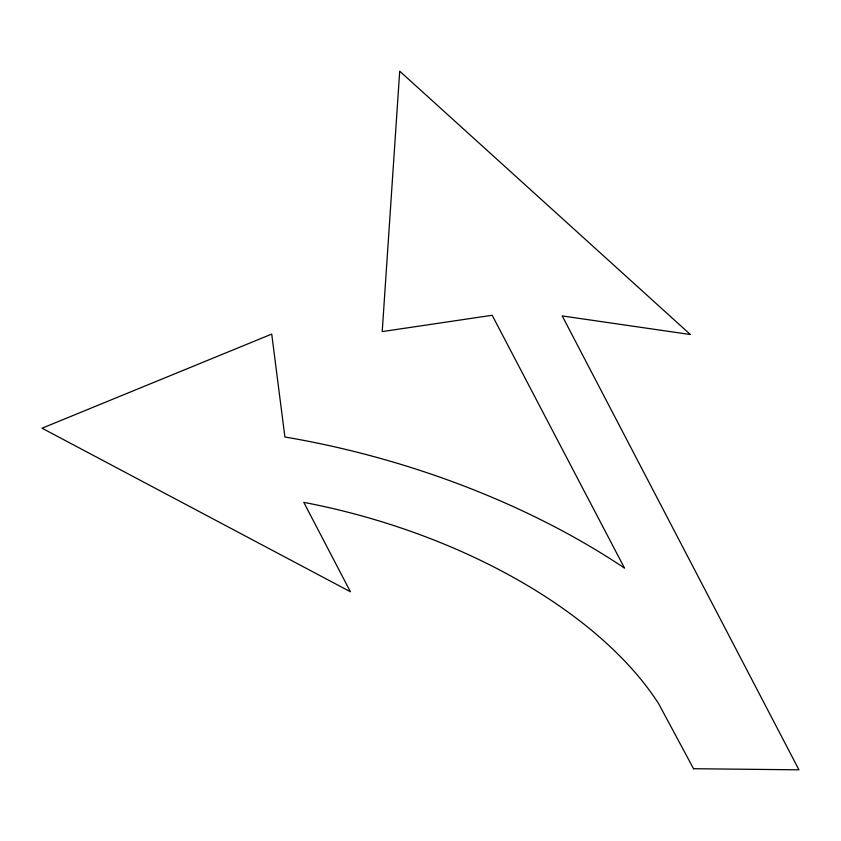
<?xml version="1.0" encoding="UTF-8"?>
<svg xmlns="http://www.w3.org/2000/svg" width="841" height="841" viewBox="0 0 841 841"><rect width="100%" height="100%" fill="white"/><g stroke="black" fill="none" stroke-linecap="round" stroke-linejoin="round"><path stroke-width="1.26" d="M693.552 768.716L798.95 769.82L562.219 315.932L690.387 334.529L399.706 71.18L382.213 331.596L492.174 315.27L624.506 568.096A506.208 269.751 15.3 0 0 284.899 436.994L271.727 334.087L42.05 428.206L350.413 591.749L303.79 502.361A392.873 209.356 15.3 0 1 658.64 703.717L693.604 768.821"/></g></svg>
